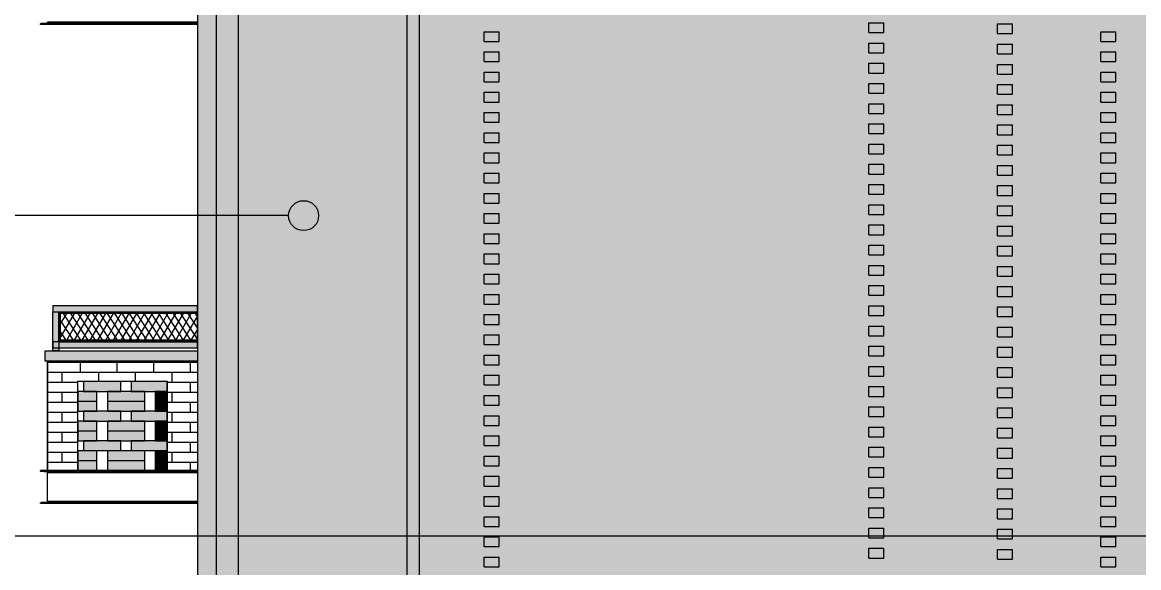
# Model space of a CAD drawing. Header units: millimetres. Extents: x 476571643 to 477489869, y 4620928210 to 4621294454.
# Drawn here: x 477401972 to 477409422, y 4621035677 to 4621039321 of the extents above; entities that cross this region are included whole.
import ezdxf

# ---------------------------------------------------------------- set-up
doc = ezdxf.new("R2010")
doc.units = ezdxf.units.MM
doc.header["$MEASUREMENT"] = 0
doc.set_wipeout_variables(frame=1)
doc.linetypes.add('Wipeout_Contour', pattern=[1000, 0, -1000])
for name, color, linetype, lineweight in [('0_Pen_No__250_Pen_No__255', 255, 'Continuous', 0), ('0_Pen_No__250_Pen_No__7', 7, 'Continuous', 0), ('New_2D Drafting - General_Pen_No__30_Pen_No__9_Pen_No__9_Pen_No__250', 7, 'Continuous', 0), ('New_2D Drafting - General_Pen_No__30_Pen_No__9_Pen_No__9_Pen_No__255', 255, 'Continuous', 0), ('New_2D Drafting - General_Pen_No__30_Pen_No__9_Pen_No__9_Pen_No__7', 7, 'Continuous', 0), ('New_2D Drafting - General_Pen_No__4', 7, 'Continuous', 0), ('New_2D Drafting - General_Pen_No__7', 7, 'Continuous', 0), ('New_Structural - Bearing_Pen_No__250', 7, 'Continuous', 0), ('New_Structural - Bearing_Pen_No__4', 7, 'Continuous', 0), ('Structural - Bearing_Pen_No__250', 7, 'Continuous', 0), ('zoma_Pen_No__142', 142, 'Continuous', 0), ('zoma_Pen_No__5_Pen_No__142', 142, 'Continuous', 0)]:
    doc.layers.add(name, color=color, linetype=linetype, lineweight=lineweight)
for name, color, linetype in [('New_2D Drafting - General_Pen_No__30_Pen_No__9_Pen_No__9', 7, 'Continuous'), ('zoma', 7, 'Continuous'), ('zoma_Pen_No__5', 7, 'Continuous')]:
    doc.layers.add(name, color=color, linetype=linetype)
doc.layers.add('New_2D Drafting - General_Pen_No__30_Pen_No__9_Pen_No__9_Pen_No__252', color=7, linetype='Continuous', lineweight=0, true_color=0x666666)
doc.layers.add('New_2D Drafting - General_Pen_No__30_Pen_No__9_Pen_No__9_Pen_No__254', color=7, linetype='Continuous', lineweight=0, true_color=0xcccccc)
doc.styles.add('GENERATED_STYLE_2', font='arial.ttf')
doc.dimstyles.new('GENERATED_STYLE__3', dxfattribs={"dimtxt": 200, "dimasz": 64.421331, "dimexe": 0.18, "dimexo": 3, "dimgap": 0.09, "dimtad": 1, "dimtih": 1, "dimtoh": 1, "dimlfac": 0.001, "dimzin": 0, "dimdsep": 46, "dimtxsty": 'GENERATED_STYLE_2', "dimblk": 'ARROWHEAD_2', "dimblk1": 'ARROWHEAD_2', "dimblk2": 'ARROWHEAD_2', "dimcen": 0.09, "dimclrd": 142, "dimclre": 142, "dimclrt": 142, "dimadec": 0, "dimazin": 0, "dimtfac": 1, "dimtdec": 4, "dimtmove": 0, "dimatfit": 3, "dimfxl": 1, "dimtolj": 1, "dimtzin": 0, "dimarcsym": 0})

# ---------------------------------------------------------------- blocks, each defined once
blk = doc.blocks.new('*D1083', base_point=(476844527.1, 4621385791))
at = {"layer": 'zoma_Pen_No__142', "color": 142, "linetype": 'Continuous', "lineweight": 0, "transparency": 16777216}
for p, q in [((477403164.3, 4621029179), (477403115.4, 4621029094.3)), ((477403139.8, 4621029073.1), (477403139.8, 4621029200.2)), ((477403564.3, 4621029179), (477403515.4, 4621029094.3)), ((477403539.8, 4621029073.1), (477403539.8, 4621029200.2)), ((477403098.4, 4621029136.6), (477403139.8, 4621029136.6)), ((477403139.8, 4621029136.6), (477403539.8, 4621029136.6))]:
    blk.add_line(p, q, dxfattribs=at)
at = {"layer": 'zoma_Pen_No__142', "color": 142, "lineweight": 0, "transparency": 16777216, "insert": (477402583.2, 4621029176.6), "char_height": 200, "attachment_point": 7, "style": 'GENERATED_STYLE_2'}
blk.add_mtext('\\A1;{\\pql;\\fArial CYR|b0|i0|c204|p34;0.40}', dxfattribs=at)
blk = doc.blocks.new('ARROWHEAD_2')
at = {"color": 0, "linetype": 'Continuous', "lineweight": 0}
for p, q in [((0, 0), (-1, 0)), ((-0.38, -0.66), (0.38, 0.66))]:
    blk.add_line(p, q, dxfattribs=at)
blk = doc.blocks.new('*D1084', base_point=(476844527.1, 4621385791))
at = {"layer": 'zoma_Pen_No__142', "color": 142, "linetype": 'Continuous', "lineweight": 0, "transparency": 16777216}
for p, q in [((477403564.3, 4621029179), (477403515.4, 4621029094.3)), ((477403539.8, 4621029073.1), (477403539.8, 4621029200.2)), ((477410064.2, 4621029179), (477410015.2, 4621029094.3)), ((477410039.7, 4621029073.1), (477410039.7, 4621029200.2)), ((477403539.8, 4621029136.6), (477410039.7, 4621029136.6))]:
    blk.add_line(p, q, dxfattribs=at)
at = {"layer": 'zoma_Pen_No__142', "color": 142, "lineweight": 0, "transparency": 16777216, "char_height": 200, "attachment_point": 7, "style": 'GENERATED_STYLE_2'}
for s, insert in [('\\A1;{\\pql;\\fArial CYR|b0|i0|c204|p34;6.50}', (477406523.7, 4621029176.6)), ('\\A1;{\\pql;\\fArial CYR|b0|i0|c204|p34;0.40}', (477409483.1, 4621029176.6))]:
    blk.add_mtext(s, dxfattribs=dict(at, insert=insert))
blk = doc.blocks.new('Line_115', base_point=(477403849, 4621038028.9))
at = {"layer": 'zoma_Pen_No__5_Pen_No__142', "linetype": 'Continuous', "lineweight": 0}
blk.add_hatch(color=142, dxfattribs=at).paths.add_polyline_path([(477403749, 4621038028.9), (477403756.7, 4621037990.6), (477403778.3, 4621037958.2), (477403810.8, 4621037936.5), (477403849, 4621037928.9), (477403887.3, 4621037936.5), (477403919.8, 4621037958.2), (477403941.4, 4621037990.6), (477403949, 4621038028.9), (477403941.4, 4621038067.2), (477403919.8, 4621038099.6), (477403887.3, 4621038121.3), (477403849, 4621038128.9), (477403810.8, 4621038121.3), (477403778.3, 4621038099.6), (477403756.7, 4621038067.2)])
at = {"layer": 'zoma_Pen_No__5_Pen_No__142', "color": 142, "linetype": 'Continuous', "lineweight": 0}
blk.add_line((477403749, 4621038028.9), (477390425.5, 4621038028.9), dxfattribs=at)
blk.add_circle((477403849, 4621038028.9), 100, dxfattribs=at)
blk = doc.blocks.new('Line_121', base_point=(477421235.9, 4621035887.1))
at = {"layer": 'zoma_Pen_No__5_Pen_No__142', "color": 142, "linetype": 'Continuous', "lineweight": 0}
blk.add_line((477421135.9, 4621035887.1), (477390425.5, 4621035887.1), dxfattribs=at)

msp = doc.modelspace()

# ---------------------------------------------------------------- hatches: boundary and pattern name
at = {"layer": '0_Pen_No__250_Pen_No__255', "linetype": 'Continuous', "lineweight": 0, "true_color": 0x3f3f3f}
msp.add_hatch(color=250, dxfattribs=at).paths.add_polyline_path([(477404539.911, 4621031074.056), (477404539.911, 4621044388.623), (477404620.08, 4621044388.623), (477404620.437, 4621031074.056)])
at = {"layer": 'New_2D Drafting - General_Pen_No__30_Pen_No__9_Pen_No__9_Pen_No__254', "linetype": 'Continuous', "lineweight": 0, "true_color": 0xcccccc}
h = msp.add_hatch(dxfattribs=at)
h.set_pattern_fill('BRICK___RUNNING_BOND', color=254, style=0, pattern_type=2)
h.set_pattern_definition([(0, (477413739.56, 4621041395.33), (0, 66.64), []), (90, (477413739.56, 4621041395.33), (-244.8, 0), [66.64, -66.64]), (90, (477413861.96, 4621041461.97), (-244.8, 0), [66.64, -66.64])])
h.paths.add_polyline_path([(477403139.987, 4621036386.105), (477403139.987, 4621033186.115), (477420834.96, 4621033186.115), (477420839.514, 4621033186.772), (477420839.514, 4621035816.115), (477420909.569, 4621035816.115), (477420909.562, 4621045926.117), (477420909.911, 4621045926.117), (477420909.911, 4621046385.708), (477403139.988, 4621046385.712)])
h.paths.add_polyline_path([(477410439.128, 4621038886.115), (477412039.561, 4621038886.115), (477412039.561, 4621037286.115), (477410439.128, 4621037286.115)], flags=0)
h.paths.add_polyline_path([(477410439.128, 4621042086.115), (477412039.561, 4621042086.115), (477412039.561, 4621040486.115), (477410439.128, 4621040486.115)], flags=0)
h.paths.add_polyline_path([(477410439.561, 4621034086.115), (477412039.561, 4621034086.115), (477412039.561, 4621035686.115), (477410439.561, 4621035686.115)], flags=0)
h.paths.add_polyline_path([(477412039.561, 4621043686.115), (477412039.561, 4621045286.115), (477410439.562, 4621045286.115), (477410439.562, 4621043686.115)], flags=0)
at = {"layer": 'New_2D Drafting - General_Pen_No__30_Pen_No__9_Pen_No__9_Pen_No__255', "linetype": 'Continuous', "lineweight": 0}
for points in [[(477403264.843, 4621030900.814), (477403414.843, 4621030922.431), (477403414.843, 4621045686.141), (477403264.843, 4621045686.141)], [(477402174.628, 4621037426.114), (477402174.628, 4621037386.114), (477403139.987, 4621037386.114), (477403139.987, 4621037426.114)], [(477402214.635, 4621037126.114), (477402174.628, 4621037126.114), (477402174.628, 4621037386.114), (477402214.635, 4621037386.114)], [(477402224.635, 4621037376.114), (477402224.635, 4621037196.114), (477402214.635, 4621037186.114), (477402214.635, 4621037386.114)], [(477402224.635, 4621037376.114), (477402214.635, 4621037386.114), (477403139.987, 4621037386.114), (477403139.987, 4621037376.114)], [(477402224.635, 4621037196.114), (477402214.635, 4621037186.114), (477403139.987, 4621037186.114), (477403139.987, 4621037196.114)], [(477403139.987, 4621037056.114), (477402124.628, 4621037056.114), (477402124.628, 4621037126.114), (477403139.987, 4621037126.114)], [(477402174.628, 4621037186.114), (477402174.628, 4621037146.114), (477403139.987, 4621037146.114), (477403139.987, 4621037186.114)]]:
    msp.add_hatch(color=255, dxfattribs=at).paths.add_polyline_path(points)
at = {"layer": 'New_2D Drafting - General_Pen_No__7', "linetype": 'Continuous', "lineweight": 0}
h = msp.add_hatch(dxfattribs=at)
h.set_pattern_fill('BATT_INSULATION', style=0, pattern_type=2)
h.set_pattern_definition([(60, (476844527.15, 4621385791.044), (-38.9711432, 22.5), []), (122.8330945, (476844527.15, 4621385791.044), (36.8060797, 18.75), [])])
h.paths.add_polyline_path([(477403139.987, 4621037196.114), (477403139.987, 4621037376.114), (477402224.635, 4621037376.114), (477402224.635, 4621037196.114)])

# ---------------------------------------------------------------- linework, layer by layer
at = {"layer": '0_Pen_No__250_Pen_No__7', "color": 7, "linetype": 'Continuous', "lineweight": 0, "flags": 128}
msp.add_lwpolyline([(477404539.911, 4621031074.056), (477404539.911, 4621044388.623), (477404620.08, 4621044388.623), (477404620.437, 4621031074.056)], close=True, dxfattribs=at)
at = {"layer": 'New_2D Drafting - General_Pen_No__30_Pen_No__9_Pen_No__9_Pen_No__250', "color": 7, "linetype": 'Continuous', "lineweight": 0, "flags": 128}
msp.add_lwpolyline([(477402174.628, 4621037186.114), (477402174.628, 4621037146.114), (477403139.987, 4621037146.114), (477403139.987, 4621037186.114)], close=True, dxfattribs=at)
at = {"layer": 'New_2D Drafting - General_Pen_No__30_Pen_No__9_Pen_No__9_Pen_No__7', "color": 7, "linetype": 'Continuous', "lineweight": 0, "flags": 128}
for points in [[(477403139.987, 4621036386.105), (477403139.987, 4621033186.115), (477420834.96, 4621033186.115), (477420839.514, 4621033186.772), (477420839.514, 4621035816.115), (477420909.569, 4621035816.115), (477420909.562, 4621045926.117), (477420909.911, 4621045926.117), (477420909.911, 4621046385.708), (477403139.988, 4621046385.712)], [(477403264.843, 4621030900.814), (477403414.843, 4621030922.431), (477403414.843, 4621045686.141), (477403264.843, 4621045686.141)], [(477402174.628, 4621037426.114), (477402174.628, 4621037386.114), (477403139.987, 4621037386.114), (477403139.987, 4621037426.114)], [(477402214.635, 4621037126.114), (477402174.628, 4621037126.114), (477402174.628, 4621037386.114), (477402214.635, 4621037386.114)], [(477402224.635, 4621037376.114), (477402224.635, 4621037196.114), (477402214.635, 4621037186.114), (477402214.635, 4621037386.114)], [(477402224.635, 4621037376.114), (477402214.635, 4621037386.114), (477403139.987, 4621037386.114), (477403139.987, 4621037376.114)], [(477402224.635, 4621037196.114), (477402214.635, 4621037186.114), (477403139.987, 4621037186.114), (477403139.987, 4621037196.114)], [(477403139.987, 4621037056.114), (477402124.628, 4621037056.114), (477402124.628, 4621037126.114), (477403139.987, 4621037126.114)]]:
    msp.add_lwpolyline(points, close=True, dxfattribs=at)
at = {"layer": 'New_2D Drafting - General_Pen_No__4', "color": 7, "linetype": 'Continuous', "lineweight": 0, "flags": 128}
msp.add_lwpolyline([(477403139.987, 4621037196.114), (477403139.987, 4621037376.114), (477402224.635, 4621037376.114), (477402224.635, 4621037196.114)], close=True, dxfattribs=at)
at = {"layer": 'New_Structural - Bearing_Pen_No__250', "color": 7, "linetype": 'Continuous', "lineweight": 0}
for p, q in [((477407620.767, 4621039316.822), (477407720.767, 4621039316.822)), ((477407620.767, 4621039251.822), (477407620.767, 4621039316.822)), ((477407720.767, 4621039251.822), (477407720.767, 4621039316.822)), ((477408479.958, 4621039309.678), (477408579.958, 4621039309.678)), ((477408479.958, 4621039244.678), (477408479.958, 4621039309.678)), ((477408579.958, 4621039244.678), (477408579.958, 4621039309.678)), ((477405054.212, 4621039257.856), (477405154.212, 4621039257.856)), ((477405054.212, 4621039192.856), (477405054.212, 4621039257.856)), ((477405154.212, 4621039192.856), (477405154.212, 4621039257.856)), ((477407620.767, 4621039251.822), (477407720.767, 4621039251.822)), ((477408479.958, 4621039244.678), (477408579.958, 4621039244.678)), ((477409170.159, 4621039257.856), (477409270.159, 4621039257.856)), ((477409170.159, 4621039192.856), (477409170.159, 4621039257.856)), ((477409270.159, 4621039192.856), (477409270.159, 4621039257.856)), ((477405054.212, 4621039192.856), (477405154.212, 4621039192.856)), ((477407620.767, 4621039181.822), (477407720.767, 4621039181.822)), ((477407620.767, 4621039116.822), (477407620.767, 4621039181.822)), ((477407720.767, 4621039116.822), (477407720.767, 4621039181.822)), ((477408479.958, 4621039174.678), (477408579.958, 4621039174.678)), ((477408479.958, 4621039109.678), (477408479.958, 4621039174.678)), ((477408579.958, 4621039109.678), (477408579.958, 4621039174.678)), ((477409170.159, 4621039192.856), (477409270.159, 4621039192.856)), ((477405054.212, 4621039122.856), (477405154.212, 4621039122.856)), ((477405054.212, 4621039057.856), (477405054.212, 4621039122.856)), ((477405054.212, 4621039057.856), (477405154.212, 4621039057.856)), ((477405154.212, 4621039057.856), (477405154.212, 4621039122.856)), ((477407620.767, 4621039116.822), (477407720.767, 4621039116.822)), ((477408479.958, 4621039109.678), (477408579.958, 4621039109.678)), ((477409170.159, 4621039122.856), (477409270.159, 4621039122.856)), ((477409170.159, 4621039057.856), (477409170.159, 4621039122.856)), ((477409170.159, 4621039057.856), (477409270.159, 4621039057.856)), ((477409270.159, 4621039057.856), (477409270.159, 4621039122.856)), ((477405054.212, 4621038987.856), (477405154.212, 4621038987.856)), ((477405054.212, 4621038922.856), (477405054.212, 4621038987.856)), ((477405154.212, 4621038922.856), (477405154.212, 4621038987.856)), ((477407620.767, 4621039046.822), (477407720.767, 4621039046.822)), ((477407620.767, 4621038981.822), (477407620.767, 4621039046.822)), ((477407620.767, 4621038981.822), (477407720.767, 4621038981.822)), ((477407720.767, 4621038981.822), (477407720.767, 4621039046.822)), ((477408479.958, 4621039039.678), (477408579.958, 4621039039.678)), ((477408479.958, 4621038974.678), (477408479.958, 4621039039.678)), ((477408579.958, 4621038974.678), (477408579.958, 4621039039.678)), ((477409170.159, 4621038987.856), (477409270.159, 4621038987.856)), ((477409170.159, 4621038922.856), (477409170.159, 4621038987.856)), ((477409270.159, 4621038922.856), (477409270.159, 4621038987.856)), ((477405054.212, 4621038922.856), (477405154.212, 4621038922.856)), ((477407620.767, 4621038911.822), (477407720.767, 4621038911.822)), ((477407620.767, 4621038846.822), (477407620.767, 4621038911.822)), ((477407720.767, 4621038846.822), (477407720.767, 4621038911.822)), ((477408479.958, 4621038974.678), (477408579.958, 4621038974.678)), ((477409170.159, 4621038922.856), (477409270.159, 4621038922.856)), ((477405054.212, 4621038852.856), (477405154.212, 4621038852.856)), ((477405054.212, 4621038787.856), (477405054.212, 4621038852.856)), ((477405154.212, 4621038787.856), (477405154.212, 4621038852.856)), ((477407620.767, 4621038846.822), (477407720.767, 4621038846.822)), ((477408479.958, 4621038904.678), (477408579.958, 4621038904.678)), ((477408479.958, 4621038839.678), (477408479.958, 4621038904.678)), ((477408479.958, 4621038839.678), (477408579.958, 4621038839.678)), ((477408579.958, 4621038839.678), (477408579.958, 4621038904.678)), ((477409170.159, 4621038852.856), (477409270.159, 4621038852.856)), ((477409170.159, 4621038787.856), (477409170.159, 4621038852.856)), ((477409270.159, 4621038787.856), (477409270.159, 4621038852.856)), ((477405054.212, 4621038787.856), (477405154.212, 4621038787.856)), ((477407620.767, 4621038776.822), (477407720.767, 4621038776.822)), ((477407620.767, 4621038711.822), (477407620.767, 4621038776.822)), ((477407720.767, 4621038711.822), (477407720.767, 4621038776.822)), ((477408479.958, 4621038769.678), (477408579.958, 4621038769.678)), ((477408479.958, 4621038704.678), (477408479.958, 4621038769.678)), ((477408579.958, 4621038704.678), (477408579.958, 4621038769.678)), ((477409170.159, 4621038787.856), (477409270.159, 4621038787.856)), ((477405054.212, 4621038717.856), (477405154.212, 4621038717.856)), ((477405054.212, 4621038652.856), (477405054.212, 4621038717.856)), ((477405154.212, 4621038652.856), (477405154.212, 4621038717.856)), ((477407620.767, 4621038711.822), (477407720.767, 4621038711.822)), ((477408479.958, 4621038704.678), (477408579.958, 4621038704.678)), ((477409170.159, 4621038717.856), (477409270.159, 4621038717.856)), ((477409170.159, 4621038652.856), (477409170.159, 4621038717.856)), ((477409270.159, 4621038652.856), (477409270.159, 4621038717.856)), ((477405054.212, 4621038652.856), (477405154.212, 4621038652.856)), ((477407620.767, 4621038641.822), (477407720.767, 4621038641.822)), ((477407620.767, 4621038576.822), (477407620.767, 4621038641.822)), ((477407720.767, 4621038576.822), (477407720.767, 4621038641.822)), ((477408479.958, 4621038634.678), (477408579.958, 4621038634.678)), ((477408479.958, 4621038569.678), (477408479.958, 4621038634.678)), ((477408579.958, 4621038569.678), (477408579.958, 4621038634.678)), ((477409170.159, 4621038652.856), (477409270.159, 4621038652.856)), ((477405054.212, 4621038582.856), (477405154.212, 4621038582.856)), ((477405054.212, 4621038517.856), (477405054.212, 4621038582.856)), ((477405154.212, 4621038517.856), (477405154.212, 4621038582.856)), ((477407620.767, 4621038576.822), (477407720.767, 4621038576.822)), ((477408479.958, 4621038569.678), (477408579.958, 4621038569.678)), ((477409170.159, 4621038582.856), (477409270.159, 4621038582.856)), ((477409170.159, 4621038517.856), (477409170.159, 4621038582.856)), ((477409270.159, 4621038517.856), (477409270.159, 4621038582.856)), ((477405054.212, 4621038517.856), (477405154.212, 4621038517.856)), ((477407620.767, 4621038506.822), (477407720.767, 4621038506.822)), ((477407620.767, 4621038441.822), (477407620.767, 4621038506.822)), ((477407720.767, 4621038441.822), (477407720.767, 4621038506.822)), ((477408479.958, 4621038499.678), (477408579.958, 4621038499.678)), ((477408479.958, 4621038434.678), (477408479.958, 4621038499.678)), ((477408579.958, 4621038434.678), (477408579.958, 4621038499.678)), ((477409170.159, 4621038517.856), (477409270.159, 4621038517.856)), ((477405054.212, 4621038447.856), (477405154.212, 4621038447.856)), ((477405054.212, 4621038382.856), (477405054.212, 4621038447.856)), ((477405154.212, 4621038382.856), (477405154.212, 4621038447.856)), ((477407620.767, 4621038441.822), (477407720.767, 4621038441.822)), ((477408479.958, 4621038434.678), (477408579.958, 4621038434.678)), ((477409170.159, 4621038447.856), (477409270.159, 4621038447.856)), ((477409170.159, 4621038382.856), (477409170.159, 4621038447.856)), ((477409270.159, 4621038382.856), (477409270.159, 4621038447.856)), ((477405054.212, 4621038382.856), (477405154.212, 4621038382.856)), ((477405054.212, 4621038312.856), (477405154.212, 4621038312.856)), ((477405054.212, 4621038247.856), (477405054.212, 4621038312.856)), ((477405154.212, 4621038247.856), (477405154.212, 4621038312.856)), ((477407620.767, 4621038371.822), (477407720.767, 4621038371.822)), ((477407620.767, 4621038306.822), (477407620.767, 4621038371.822)), ((477407720.767, 4621038306.822), (477407720.767, 4621038371.822)), ((477408479.958, 4621038364.678), (477408579.958, 4621038364.678)), ((477408479.958, 4621038299.678), (477408479.958, 4621038364.678)), ((477408579.958, 4621038299.678), (477408579.958, 4621038364.678)), ((477409170.159, 4621038382.856), (477409270.159, 4621038382.856)), ((477409170.159, 4621038312.856), (477409270.159, 4621038312.856)), ((477409170.159, 4621038247.856), (477409170.159, 4621038312.856)), ((477409270.159, 4621038247.856), (477409270.159, 4621038312.856)), ((477405054.212, 4621038247.856), (477405154.212, 4621038247.856)), ((477407620.767, 4621038306.822), (477407720.767, 4621038306.822)), ((477407620.767, 4621038236.822), (477407720.767, 4621038236.822)), ((477407620.767, 4621038171.822), (477407620.767, 4621038236.822)), ((477407720.767, 4621038171.822), (477407720.767, 4621038236.822)), ((477408479.958, 4621038299.678), (477408579.958, 4621038299.678)), ((477409170.159, 4621038247.856), (477409270.159, 4621038247.856)), ((477405054.212, 4621038177.856), (477405154.212, 4621038177.856)), ((477405054.212, 4621038112.856), (477405054.212, 4621038177.856)), ((477405154.212, 4621038112.856), (477405154.212, 4621038177.856)), ((477407620.767, 4621038171.822), (477407720.767, 4621038171.822)), ((477408479.958, 4621038229.678), (477408579.958, 4621038229.678)), ((477408479.958, 4621038164.678), (477408479.958, 4621038229.678)), ((477408479.958, 4621038164.678), (477408579.958, 4621038164.678)), ((477408579.958, 4621038164.678), (477408579.958, 4621038229.678)), ((477409170.159, 4621038177.856), (477409270.159, 4621038177.856)), ((477409170.159, 4621038112.856), (477409170.159, 4621038177.856)), ((477409270.159, 4621038112.856), (477409270.159, 4621038177.856)), ((477405054.212, 4621038112.856), (477405154.212, 4621038112.856)), ((477407620.767, 4621038101.822), (477407720.767, 4621038101.822)), ((477407620.767, 4621038036.822), (477407620.767, 4621038101.822)), ((477407720.767, 4621038036.822), (477407720.767, 4621038101.822)), ((477408479.958, 4621038094.678), (477408579.958, 4621038094.678)), ((477408479.958, 4621038029.678), (477408479.958, 4621038094.678)), ((477408579.958, 4621038029.678), (477408579.958, 4621038094.678)), ((477409170.159, 4621038112.856), (477409270.159, 4621038112.856)), ((477405054.212, 4621038042.856), (477405154.212, 4621038042.856)), ((477405054.212, 4621037977.856), (477405054.212, 4621038042.856)), ((477405154.212, 4621037977.856), (477405154.212, 4621038042.856)), ((477407620.767, 4621038036.822), (477407720.767, 4621038036.822)), ((477408479.958, 4621038029.678), (477408579.958, 4621038029.678)), ((477409170.159, 4621038042.856), (477409270.159, 4621038042.856)), ((477409170.159, 4621037977.856), (477409170.159, 4621038042.856)), ((477409270.159, 4621037977.856), (477409270.159, 4621038042.856)), ((477405054.212, 4621037977.856), (477405154.212, 4621037977.856)), ((477407620.767, 4621037966.822), (477407720.767, 4621037966.822)), ((477407620.767, 4621037901.822), (477407620.767, 4621037966.822)), ((477407720.767, 4621037901.822), (477407720.767, 4621037966.822)), ((477408479.958, 4621037959.678), (477408579.958, 4621037959.678)), ((477408479.958, 4621037894.678), (477408479.958, 4621037959.678)), ((477408579.958, 4621037894.678), (477408579.958, 4621037959.678)), ((477409170.159, 4621037977.856), (477409270.159, 4621037977.856)), ((477405054.212, 4621037907.856), (477405154.212, 4621037907.856)), ((477405054.212, 4621037842.856), (477405054.212, 4621037907.856)), ((477405154.212, 4621037842.856), (477405154.212, 4621037907.856)), ((477407620.767, 4621037901.822), (477407720.767, 4621037901.822)), ((477408479.958, 4621037894.678), (477408579.958, 4621037894.678)), ((477409170.159, 4621037907.856), (477409270.159, 4621037907.856)), ((477409170.159, 4621037842.856), (477409170.159, 4621037907.856)), ((477409270.159, 4621037842.856), (477409270.159, 4621037907.856)), ((477405054.212, 4621037842.856), (477405154.212, 4621037842.856)), ((477407620.767, 4621037831.822), (477407720.767, 4621037831.822)), ((477407620.767, 4621037766.822), (477407620.767, 4621037831.822)), ((477407720.767, 4621037766.822), (477407720.767, 4621037831.822)), ((477408479.958, 4621037824.678), (477408579.958, 4621037824.678)), ((477408479.958, 4621037759.678), (477408479.958, 4621037824.678)), ((477408579.958, 4621037759.678), (477408579.958, 4621037824.678)), ((477409170.159, 4621037842.856), (477409270.159, 4621037842.856)), ((477405054.212, 4621037772.856), (477405154.212, 4621037772.856)), ((477405054.212, 4621037707.856), (477405054.212, 4621037772.856)), ((477405154.212, 4621037707.856), (477405154.212, 4621037772.856)), ((477407620.767, 4621037766.822), (477407720.767, 4621037766.822)), ((477408479.958, 4621037759.678), (477408579.958, 4621037759.678)), ((477409170.159, 4621037772.856), (477409270.159, 4621037772.856)), ((477409170.159, 4621037707.856), (477409170.159, 4621037772.856)), ((477409270.159, 4621037707.856), (477409270.159, 4621037772.856)), ((477405054.212, 4621037707.856), (477405154.212, 4621037707.856)), ((477407620.767, 4621037696.822), (477407720.767, 4621037696.822)), ((477407620.767, 4621037631.822), (477407620.767, 4621037696.822)), ((477407720.767, 4621037631.822), (477407720.767, 4621037696.822)), ((477408479.958, 4621037689.678), (477408579.958, 4621037689.678)), ((477408479.958, 4621037624.678), (477408479.958, 4621037689.678)), ((477408579.958, 4621037624.678), (477408579.958, 4621037689.678)), ((477409170.159, 4621037707.856), (477409270.159, 4621037707.856)), ((477405054.212, 4621037637.856), (477405154.212, 4621037637.856)), ((477405054.212, 4621037572.856), (477405054.212, 4621037637.856)), ((477405054.212, 4621037572.856), (477405154.212, 4621037572.856)), ((477405154.212, 4621037572.856), (477405154.212, 4621037637.856)), ((477407620.767, 4621037631.822), (477407720.767, 4621037631.822)), ((477408479.958, 4621037624.678), (477408579.958, 4621037624.678)), ((477409170.159, 4621037637.856), (477409270.159, 4621037637.856)), ((477409170.159, 4621037572.856), (477409170.159, 4621037637.856)), ((477409170.159, 4621037572.856), (477409270.159, 4621037572.856)), ((477409270.159, 4621037572.856), (477409270.159, 4621037637.856)), ((477405054.212, 4621037502.856), (477405154.212, 4621037502.856)), ((477405054.212, 4621037437.856), (477405054.212, 4621037502.856)), ((477405154.212, 4621037437.856), (477405154.212, 4621037502.856)), ((477407620.767, 4621037561.822), (477407720.767, 4621037561.822)), ((477407620.767, 4621037496.822), (477407620.767, 4621037561.822)), ((477407620.767, 4621037496.822), (477407720.767, 4621037496.822)), ((477407720.767, 4621037496.822), (477407720.767, 4621037561.822)), ((477408479.958, 4621037554.678), (477408579.958, 4621037554.678)), ((477408479.958, 4621037489.678), (477408479.958, 4621037554.678)), ((477408579.958, 4621037489.678), (477408579.958, 4621037554.678)), ((477409170.159, 4621037502.856), (477409270.159, 4621037502.856)), ((477409170.159, 4621037437.856), (477409170.159, 4621037502.856)), ((477409270.159, 4621037437.856), (477409270.159, 4621037502.856)), ((477405054.212, 4621037437.856), (477405154.212, 4621037437.856)), ((477407620.767, 4621037426.822), (477407720.767, 4621037426.822)), ((477407620.767, 4621037361.822), (477407620.767, 4621037426.822)), ((477407720.767, 4621037361.822), (477407720.767, 4621037426.822)), ((477408479.958, 4621037489.678), (477408579.958, 4621037489.678)), ((477408479.958, 4621037419.678), (477408579.958, 4621037419.678)), ((477408479.958, 4621037354.678), (477408479.958, 4621037419.678)), ((477408579.958, 4621037354.678), (477408579.958, 4621037419.678)), ((477409170.159, 4621037437.856), (477409270.159, 4621037437.856)), ((477405054.212, 4621037367.856), (477405154.212, 4621037367.856)), ((477405054.212, 4621037302.856), (477405054.212, 4621037367.856)), ((477405154.212, 4621037302.856), (477405154.212, 4621037367.856)), ((477407620.767, 4621037361.822), (477407720.767, 4621037361.822)), ((477408479.958, 4621037354.678), (477408579.958, 4621037354.678)), ((477409170.159, 4621037367.856), (477409270.159, 4621037367.856)), ((477409170.159, 4621037302.856), (477409170.159, 4621037367.856)), ((477409270.159, 4621037302.856), (477409270.159, 4621037367.856)), ((477405054.212, 4621037302.856), (477405154.212, 4621037302.856)), ((477407620.767, 4621037291.822), (477407720.767, 4621037291.822)), ((477407620.767, 4621037226.822), (477407620.767, 4621037291.822)), ((477407720.767, 4621037226.822), (477407720.767, 4621037291.822)), ((477408479.958, 4621037284.678), (477408579.958, 4621037284.678)), ((477408479.958, 4621037219.678), (477408479.958, 4621037284.678)), ((477408579.958, 4621037219.678), (477408579.958, 4621037284.678)), ((477409170.159, 4621037302.856), (477409270.159, 4621037302.856)), ((477405054.212, 4621037232.856), (477405154.212, 4621037232.856)), ((477405054.212, 4621037167.856), (477405054.212, 4621037232.856)), ((477405154.212, 4621037167.856), (477405154.212, 4621037232.856)), ((477407620.767, 4621037226.822), (477407720.767, 4621037226.822)), ((477408479.958, 4621037219.678), (477408579.958, 4621037219.678)), ((477409170.159, 4621037232.856), (477409270.159, 4621037232.856)), ((477409170.159, 4621037167.856), (477409170.159, 4621037232.856)), ((477409270.159, 4621037167.856), (477409270.159, 4621037232.856)), ((477405054.212, 4621037167.856), (477405154.212, 4621037167.856)), ((477407620.767, 4621037156.822), (477407720.767, 4621037156.822)), ((477407620.767, 4621037091.822), (477407620.767, 4621037156.822)), ((477407720.767, 4621037091.822), (477407720.767, 4621037156.822)), ((477408479.958, 4621037149.678), (477408579.958, 4621037149.678)), ((477408479.958, 4621037084.678), (477408479.958, 4621037149.678)), ((477408579.958, 4621037084.678), (477408579.958, 4621037149.678)), ((477409170.159, 4621037167.856), (477409270.159, 4621037167.856)), ((477405054.212, 4621037097.856), (477405154.212, 4621037097.856)), ((477405054.212, 4621037032.856), (477405054.212, 4621037097.856)), ((477405154.212, 4621037032.856), (477405154.212, 4621037097.856)), ((477407620.767, 4621037091.822), (477407720.767, 4621037091.822)), ((477408479.958, 4621037084.678), (477408579.958, 4621037084.678)), ((477409170.159, 4621037097.856), (477409270.159, 4621037097.856)), ((477409170.159, 4621037032.856), (477409170.159, 4621037097.856)), ((477409270.159, 4621037032.856), (477409270.159, 4621037097.856)), ((477405054.212, 4621037032.856), (477405154.212, 4621037032.856)), ((477407620.767, 4621037021.822), (477407720.767, 4621037021.822)), ((477407620.767, 4621036956.822), (477407620.767, 4621037021.822)), ((477407720.767, 4621036956.822), (477407720.767, 4621037021.822)), ((477408479.958, 4621037014.678), (477408579.958, 4621037014.678)), ((477408479.958, 4621036949.678), (477408479.958, 4621037014.678)), ((477408579.958, 4621036949.678), (477408579.958, 4621037014.678)), ((477409170.159, 4621037032.856), (477409270.159, 4621037032.856)), ((477405054.212, 4621036962.856), (477405154.212, 4621036962.856)), ((477405054.212, 4621036897.856), (477405054.212, 4621036962.856)), ((477405054.212, 4621036897.856), (477405154.212, 4621036897.856)), ((477405154.212, 4621036897.856), (477405154.212, 4621036962.856)), ((477407620.767, 4621036956.822), (477407720.767, 4621036956.822)), ((477408479.958, 4621036949.678), (477408579.958, 4621036949.678)), ((477409170.159, 4621036962.856), (477409270.159, 4621036962.856)), ((477409170.159, 4621036897.856), (477409170.159, 4621036962.856)), ((477409170.159, 4621036897.856), (477409270.159, 4621036897.856)), ((477409270.159, 4621036897.856), (477409270.159, 4621036962.856)), ((477405054.212, 4621036827.856), (477405154.212, 4621036827.856)), ((477405054.212, 4621036762.856), (477405054.212, 4621036827.856)), ((477405154.212, 4621036762.856), (477405154.212, 4621036827.856)), ((477407620.767, 4621036886.822), (477407720.767, 4621036886.822)), ((477407620.767, 4621036821.822), (477407620.767, 4621036886.822)), ((477407620.767, 4621036821.822), (477407720.767, 4621036821.822)), ((477407720.767, 4621036821.822), (477407720.767, 4621036886.822)), ((477408479.958, 4621036879.678), (477408579.958, 4621036879.678)), ((477408479.958, 4621036814.678), (477408479.958, 4621036879.678)), ((477408579.958, 4621036814.678), (477408579.958, 4621036879.678)), ((477409170.159, 4621036827.856), (477409270.159, 4621036827.856)), ((477409170.159, 4621036762.856), (477409170.159, 4621036827.856)), ((477409270.159, 4621036762.856), (477409270.159, 4621036827.856)), ((477405054.212, 4621036762.856), (477405154.212, 4621036762.856)), ((477407620.767, 4621036751.822), (477407720.767, 4621036751.822)), ((477407620.767, 4621036686.822), (477407620.767, 4621036751.822)), ((477407720.767, 4621036686.822), (477407720.767, 4621036751.822)), ((477408479.958, 4621036814.678), (477408579.958, 4621036814.678)), ((477409170.159, 4621036762.856), (477409270.159, 4621036762.856)), ((477405054.212, 4621036692.856), (477405154.212, 4621036692.856)), ((477405054.212, 4621036627.856), (477405054.212, 4621036692.856)), ((477405154.212, 4621036627.856), (477405154.212, 4621036692.856)), ((477407620.767, 4621036686.822), (477407720.767, 4621036686.822)), ((477408479.958, 4621036744.678), (477408579.958, 4621036744.678)), ((477408479.958, 4621036679.678), (477408479.958, 4621036744.678)), ((477408479.958, 4621036679.678), (477408579.958, 4621036679.678)), ((477408579.958, 4621036679.678), (477408579.958, 4621036744.678)), ((477409170.159, 4621036692.856), (477409270.159, 4621036692.856)), ((477409170.159, 4621036627.856), (477409170.159, 4621036692.856)), ((477409270.159, 4621036627.856), (477409270.159, 4621036692.856)), ((477405054.212, 4621036627.856), (477405154.212, 4621036627.856)), ((477407620.767, 4621036616.822), (477407720.767, 4621036616.822)), ((477407620.767, 4621036551.822), (477407620.767, 4621036616.822)), ((477407720.767, 4621036551.822), (477407720.767, 4621036616.822)), ((477408479.958, 4621036609.678), (477408579.958, 4621036609.678)), ((477408479.958, 4621036544.678), (477408479.958, 4621036609.678)), ((477408579.958, 4621036544.678), (477408579.958, 4621036609.678)), ((477409170.159, 4621036627.856), (477409270.159, 4621036627.856)), ((477405054.212, 4621036557.856), (477405154.212, 4621036557.856)), ((477405054.212, 4621036492.856), (477405054.212, 4621036557.856)), ((477405154.212, 4621036492.856), (477405154.212, 4621036557.856)), ((477407620.767, 4621036551.822), (477407720.767, 4621036551.822)), ((477408479.958, 4621036544.678), (477408579.958, 4621036544.678)), ((477409170.159, 4621036557.856), (477409270.159, 4621036557.856)), ((477409170.159, 4621036492.856), (477409170.159, 4621036557.856)), ((477409270.159, 4621036492.856), (477409270.159, 4621036557.856)), ((477405054.212, 4621036492.856), (477405154.212, 4621036492.856)), ((477407620.767, 4621036481.822), (477407720.767, 4621036481.822)), ((477407620.767, 4621036416.822), (477407620.767, 4621036481.822)), ((477407720.767, 4621036416.822), (477407720.767, 4621036481.822)), ((477408479.958, 4621036474.678), (477408579.958, 4621036474.678)), ((477408479.958, 4621036409.678), (477408479.958, 4621036474.678)), ((477408579.958, 4621036409.678), (477408579.958, 4621036474.678)), ((477409170.159, 4621036492.856), (477409270.159, 4621036492.856)), ((477405054.212, 4621036422.856), (477405154.212, 4621036422.856)), ((477405054.212, 4621036357.856), (477405054.212, 4621036422.856)), ((477405154.212, 4621036357.856), (477405154.212, 4621036422.856)), ((477407620.767, 4621036416.822), (477407720.767, 4621036416.822)), ((477408479.958, 4621036409.678), (477408579.958, 4621036409.678)), ((477409170.159, 4621036422.856), (477409270.159, 4621036422.856)), ((477409170.159, 4621036357.856), (477409170.159, 4621036422.856)), ((477409270.159, 4621036357.856), (477409270.159, 4621036422.856)), ((477405054.212, 4621036357.856), (477405154.212, 4621036357.856)), ((477407620.767, 4621036346.822), (477407720.767, 4621036346.822)), ((477407620.767, 4621036281.822), (477407620.767, 4621036346.822)), ((477407720.767, 4621036281.822), (477407720.767, 4621036346.822)), ((477408479.958, 4621036339.678), (477408579.958, 4621036339.678)), ((477408479.958, 4621036274.678), (477408479.958, 4621036339.678)), ((477408579.958, 4621036274.678), (477408579.958, 4621036339.678)), ((477409170.159, 4621036357.856), (477409270.159, 4621036357.856)), ((477405054.212, 4621036287.856), (477405154.212, 4621036287.856)), ((477405054.212, 4621036222.856), (477405054.212, 4621036287.856)), ((477405154.212, 4621036222.856), (477405154.212, 4621036287.856)), ((477407620.767, 4621036281.822), (477407720.767, 4621036281.822)), ((477408479.958, 4621036274.678), (477408579.958, 4621036274.678)), ((477409170.159, 4621036287.856), (477409270.159, 4621036287.856)), ((477409170.159, 4621036222.856), (477409170.159, 4621036287.856)), ((477409270.159, 4621036222.856), (477409270.159, 4621036287.856)), ((477405054.212, 4621036222.856), (477405154.212, 4621036222.856)), ((477405054.212, 4621036152.856), (477405154.212, 4621036152.856)), ((477405054.212, 4621036087.856), (477405054.212, 4621036152.856)), ((477405154.212, 4621036087.856), (477405154.212, 4621036152.856)), ((477407620.767, 4621036211.822), (477407720.767, 4621036211.822)), ((477407620.767, 4621036146.822), (477407620.767, 4621036211.822)), ((477407720.767, 4621036146.822), (477407720.767, 4621036211.822)), ((477408479.958, 4621036204.678), (477408579.958, 4621036204.678)), ((477408479.958, 4621036139.678), (477408479.958, 4621036204.678)), ((477408579.958, 4621036139.678), (477408579.958, 4621036204.678)), ((477409170.159, 4621036222.856), (477409270.159, 4621036222.856)), ((477409170.159, 4621036152.856), (477409270.159, 4621036152.856)), ((477409170.159, 4621036087.856), (477409170.159, 4621036152.856)), ((477409270.159, 4621036087.856), (477409270.159, 4621036152.856)), ((477405054.212, 4621036087.856), (477405154.212, 4621036087.856)), ((477407620.767, 4621036146.822), (477407720.767, 4621036146.822)), ((477407620.767, 4621036076.822), (477407720.767, 4621036076.822)), ((477407620.767, 4621036011.822), (477407620.767, 4621036076.822)), ((477407720.767, 4621036011.822), (477407720.767, 4621036076.822)), ((477408479.958, 4621036139.678), (477408579.958, 4621036139.678)), ((477409170.159, 4621036087.856), (477409270.159, 4621036087.856)), ((477405054.212, 4621036017.856), (477405154.212, 4621036017.856)), ((477405054.212, 4621035952.856), (477405054.212, 4621036017.856)), ((477405154.212, 4621035952.856), (477405154.212, 4621036017.856)), ((477407620.767, 4621036011.822), (477407720.767, 4621036011.822)), ((477408479.958, 4621036069.678), (477408579.958, 4621036069.678)), ((477408479.958, 4621036004.678), (477408479.958, 4621036069.678)), ((477408479.958, 4621036004.678), (477408579.958, 4621036004.678)), ((477408579.958, 4621036004.678), (477408579.958, 4621036069.678)), ((477409170.159, 4621036017.856), (477409270.159, 4621036017.856)), ((477409170.159, 4621035952.856), (477409170.159, 4621036017.856)), ((477409270.159, 4621035952.856), (477409270.159, 4621036017.856)), ((477405054.212, 4621035952.856), (477405154.212, 4621035952.856)), ((477407620.767, 4621035941.822), (477407720.767, 4621035941.822)), ((477407620.767, 4621035876.822), (477407620.767, 4621035941.822)), ((477407720.767, 4621035876.822), (477407720.767, 4621035941.822)), ((477408479.958, 4621035934.678), (477408579.958, 4621035934.678)), ((477408479.958, 4621035869.678), (477408479.958, 4621035934.678)), ((477408579.958, 4621035869.678), (477408579.958, 4621035934.678)), ((477409170.159, 4621035952.856), (477409270.159, 4621035952.856)), ((477405054.212, 4621035882.856), (477405154.212, 4621035882.856)), ((477405054.212, 4621035817.856), (477405054.212, 4621035882.856)), ((477405154.212, 4621035817.856), (477405154.212, 4621035882.856)), ((477407620.767, 4621035876.822), (477407720.767, 4621035876.822)), ((477408479.958, 4621035869.678), (477408579.958, 4621035869.678)), ((477409170.159, 4621035882.856), (477409270.159, 4621035882.856)), ((477409170.159, 4621035817.856), (477409170.159, 4621035882.856)), ((477409270.159, 4621035817.856), (477409270.159, 4621035882.856)), ((477405054.212, 4621035817.856), (477405154.212, 4621035817.856)), ((477407620.767, 4621035806.822), (477407720.767, 4621035806.822)), ((477407620.767, 4621035741.822), (477407620.767, 4621035806.822)), ((477407720.767, 4621035741.822), (477407720.767, 4621035806.822)), ((477408479.958, 4621035799.678), (477408579.958, 4621035799.678)), ((477408479.958, 4621035734.678), (477408479.958, 4621035799.678)), ((477408579.958, 4621035734.678), (477408579.958, 4621035799.678)), ((477409170.159, 4621035817.856), (477409270.159, 4621035817.856)), ((477405054.212, 4621035747.856), (477405154.212, 4621035747.856)), ((477405054.212, 4621035682.856), (477405054.212, 4621035747.856)), ((477405154.212, 4621035682.856), (477405154.212, 4621035747.856)), ((477407620.767, 4621035741.822), (477407720.767, 4621035741.822)), ((477408479.958, 4621035734.678), (477408579.958, 4621035734.678)), ((477409170.159, 4621035747.856), (477409270.159, 4621035747.856)), ((477409170.159, 4621035682.856), (477409170.159, 4621035747.856)), ((477409270.159, 4621035682.856), (477409270.159, 4621035747.856)), ((477405054.212, 4621035682.856), (477405154.212, 4621035682.856)), ((477409170.159, 4621035682.856), (477409270.159, 4621035682.856))]:
    msp.add_line(p, q, dxfattribs=at)
at = {"layer": 'Structural - Bearing_Pen_No__250', "color": 7, "linetype": 'Continuous', "lineweight": 0}
for p, q in [((477402093.31, 4621039308.615), (477402093.709, 4621039310.146)), ((477402093.31, 4621039306.12), (477402093.31, 4621039308.615)), ((477403139.987, 4621039308.615), (477402093.31, 4621039308.615)), ((477403139.987, 4621039306.12), (477402093.31, 4621039306.12)), ((477402093.709, 4621039310.146), (477402094.847, 4621039311.443)), ((477402094.847, 4621039311.443), (477402096.55, 4621039312.31)), ((477402096.55, 4621039312.31), (477402097.772, 4621039312.57)), ((477402097.772, 4621039312.57), (477402135.173, 4621039316.56)), ((477403139.987, 4621039312.57), (477402097.772, 4621039312.57)), ((477402135.173, 4621039316.56), (477402136.395, 4621039316.819)), ((477403139.987, 4621039316.56), (477402135.173, 4621039316.56)), ((477402136.395, 4621039316.819), (477402138.098, 4621039317.686)), ((477402138.098, 4621039317.686), (477402139.236, 4621039318.984)), ((477402139.236, 4621039318.984), (477402139.636, 4621039320.515)), ((477403139.987, 4621039320.515), (477402139.636, 4621039320.515)), ((477402093.31, 4621036323.625), (477402093.31, 4621036326.12)), ((477403139.987, 4621036326.12), (477402093.31, 4621036326.12)), ((477402093.709, 4621036322.094), (477402093.31, 4621036323.625)), ((477403139.987, 4621036323.625), (477402093.31, 4621036323.625)), ((477402094.847, 4621036320.796), (477402093.709, 4621036322.094)), ((477402096.55, 4621036319.929), (477402094.847, 4621036320.796)), ((477402097.772, 4621036319.67), (477402096.55, 4621036319.929)), ((477402135.173, 4621036315.68), (477402097.772, 4621036319.67)), ((477403139.987, 4621036319.67), (477402097.772, 4621036319.67)), ((477402136.395, 4621036315.42), (477402135.173, 4621036315.68)), ((477403139.987, 4621036315.68), (477402135.173, 4621036315.68)), ((477402138.098, 4621036314.553), (477402136.395, 4621036315.42)), ((477402139.236, 4621036313.256), (477402138.098, 4621036314.553)), ((477402139.636, 4621036311.725), (477402139.236, 4621036313.256)), ((477402139.636, 4621036120.534), (477402139.636, 4621036311.725)), ((477403139.987, 4621036311.725), (477402139.636, 4621036311.725)), ((477402093.31, 4621036108.615), (477402093.709, 4621036110.146)), ((477402093.31, 4621036106.12), (477402093.31, 4621036108.615)), ((477403139.987, 4621036108.615), (477402093.31, 4621036108.615)), ((477403139.987, 4621036106.12), (477402093.31, 4621036106.12)), ((477402093.709, 4621036110.146), (477402094.847, 4621036111.443)), ((477402094.847, 4621036111.443), (477402096.55, 4621036112.31)), ((477402096.55, 4621036112.31), (477402097.772, 4621036112.57)), ((477402097.772, 4621036112.57), (477402135.173, 4621036116.56)), ((477403139.987, 4621036112.57), (477402097.772, 4621036112.57)), ((477402135.173, 4621036116.56), (477402136.395, 4621036116.819)), ((477403139.987, 4621036116.56), (477402135.173, 4621036116.56)), ((477402136.395, 4621036116.819), (477402138.098, 4621036117.686)), ((477402138.098, 4621036117.686), (477402139.236, 4621036118.984)), ((477402139.236, 4621036118.984), (477402139.636, 4621036120.515)), ((477403139.987, 4621036120.515), (477402139.636, 4621036120.515))]:
    msp.add_line(p, q, dxfattribs=at)

# ---------------------------------------------------------------- block references
at = {"layer": 'zoma_Pen_No__5', "color": 142, "linetype": 'Continuous', "lineweight": 0}
for name, p in [('Line_115', (477403849.045, 4621038028.916)), ('Line_121', (477421235.883, 4621035887.063))]:
    msp.add_blockref(name, p, dxfattribs=at)

# ---------------------------------------------------------------- dimensions: what is measured, and where the dimension line sits
at = {"layer": 'zoma', "color": 142, "linetype": 'Continuous', "lineweight": 0}
for base, p1, p2, picture, middle in [((477403539.843, 4621029136.643), (477403139.843, 4621053295.038), (477403539.843, 4621053295.038), '*D1083', (477402842.994, 4621029276.643)), ((477410039.717, 4621029136.643), (477403539.843, 4621053295.038), (477410039.717, 4621053295.038), '*D1084', (477406783.487, 4621029276.643))]:
    dim = msp.add_linear_dim(base=base, p1=p1, p2=p2, dimstyle='GENERATED_STYLE__3', dxfattribs=at)
    dim.commit()
    dim.dimension.update_dxf_attribs({"geometry": picture, "text_midpoint": middle, "dimtype": 160})

# ---------------------------------------------------------------- next in the draw order: wipeouts: each hides what was drawn before it
at = {"color": 254, "linetype": 'Wipeout_Contour', "lineweight": 0, "ltscale": 41810684816.54506}
msp.add_wipeout([(477403139.987, 4621036326.12), (477402939.628, 4621036326.12), (477402939.628, 4621036921.114), (477402339.628, 4621036921.114), (477402339.628, 4621036326.12), (477402139.628, 4621036326.12), (477402139.628, 4621037056.114), (477403139.987, 4621037056.114), (477403139.987, 4621036921.114)], dxfattribs=at).dxf.layer = 'New_2D Drafting - General_Pen_No__30_Pen_No__9_Pen_No__9'

# ---------------------------------------------------------------- next in the draw order: hatches: boundary and pattern name
at = {"layer": 'New_2D Drafting - General_Pen_No__30_Pen_No__9_Pen_No__9_Pen_No__254', "linetype": 'Continuous', "lineweight": 0, "true_color": 0xcccccc}
h = msp.add_hatch(dxfattribs=at)
h.set_pattern_fill('BRICK___RUNNING_BOND', color=254, style=0, pattern_type=2)
h.set_pattern_definition([(0, (477402604.44, 4621036716.12), (0, 66.64), []), (90, (477402604.44, 4621036716.12), (-244.8, 0), [66.64, -66.64]), (90, (477402726.84, 4621036782.76), (-244.8, 0), [66.64, -66.64])])
h.paths.add_polyline_path([(477403139.987, 4621036326.12), (477402939.628, 4621036326.12), (477402939.628, 4621036921.114), (477402339.628, 4621036921.114), (477402339.628, 4621036326.12), (477402139.628, 4621036326.12), (477402139.628, 4621037056.114), (477403139.987, 4621037056.114), (477403139.987, 4621036921.114)])
at = {"layer": 'New_2D Drafting - General_Pen_No__30_Pen_No__9_Pen_No__9_Pen_No__255', "linetype": 'Continuous', "lineweight": 0}
for points in [[(477402629.086, 4621036920.114), (477402379.086, 4621036920.114), (477402379.086, 4621036855.114), (477402629.086, 4621036855.114)], [(477402938.628, 4621036855.114), (477402938.628, 4621036920.114), (477402699.086, 4621036920.114), (477402699.086, 4621036855.114)], [(477402341.086, 4621036854.114), (477402341.086, 4621036789.114), (477402469.086, 4621036789.114), (477402469.086, 4621036854.114)], [(477402539.086, 4621036854.114), (477402539.086, 4621036789.114), (477402789.086, 4621036789.114), (477402789.086, 4621036854.114)], [(477402859.086, 4621036854.114), (477402859.086, 4621036789.114), (477402938.628, 4621036789.114), (477402938.628, 4621036854.114)], [(477402341.086, 4621036788.114), (477402341.086, 4621036723.114), (477402469.086, 4621036723.114), (477402469.086, 4621036788.114)], [(477402539.086, 4621036788.114), (477402539.086, 4621036723.114), (477402789.086, 4621036723.114), (477402789.086, 4621036788.114)], [(477402859.086, 4621036788.114), (477402859.086, 4621036723.114), (477402938.628, 4621036723.114), (477402938.628, 4621036788.114)], [(477402629.086, 4621036657.114), (477402629.086, 4621036722.114), (477402379.086, 4621036722.114), (477402379.086, 4621036657.114)], [(477402938.628, 4621036657.114), (477402938.628, 4621036722.114), (477402699.086, 4621036722.114), (477402699.086, 4621036657.114)], [(477402469.086, 4621036656.114), (477402341.086, 4621036656.114), (477402341.086, 4621036591.114), (477402469.086, 4621036591.114)], [(477402789.086, 4621036656.114), (477402539.086, 4621036656.114), (477402539.086, 4621036591.114), (477402789.086, 4621036591.114)], [(477402938.628, 4621036591.114), (477402938.628, 4621036656.114), (477402859.086, 4621036656.114), (477402859.086, 4621036591.114)], [(477402469.086, 4621036590.114), (477402341.086, 4621036590.114), (477402341.086, 4621036525.114), (477402469.086, 4621036525.114)], [(477402379.086, 4621036524.114), (477402379.086, 4621036459.114), (477402629.086, 4621036459.114), (477402629.086, 4621036524.114)], [(477402789.086, 4621036590.114), (477402539.086, 4621036590.114), (477402539.086, 4621036525.114), (477402789.086, 4621036525.114)], [(477402699.086, 4621036524.114), (477402699.086, 4621036459.114), (477402938.628, 4621036459.114), (477402938.628, 4621036524.114)], [(477402938.628, 4621036525.114), (477402938.628, 4621036590.114), (477402859.086, 4621036590.114), (477402859.086, 4621036525.114)], [(477402469.086, 4621036458.114), (477402341.086, 4621036458.114), (477402341.086, 4621036393.114), (477402469.086, 4621036393.114)], [(477402789.086, 4621036458.114), (477402539.086, 4621036458.114), (477402539.086, 4621036393.114), (477402789.086, 4621036393.114)], [(477402938.628, 4621036393.114), (477402938.628, 4621036458.114), (477402859.086, 4621036458.114), (477402859.086, 4621036393.114)], [(477402469.086, 4621036392.114), (477402341.086, 4621036392.114), (477402341.086, 4621036327.114), (477402469.086, 4621036327.114)], [(477402789.086, 4621036392.114), (477402539.086, 4621036392.114), (477402539.086, 4621036327.114), (477402789.086, 4621036327.114)], [(477402938.628, 4621036327.114), (477402938.628, 4621036392.114), (477402859.086, 4621036392.114), (477402859.086, 4621036327.114)]]:
    msp.add_hatch(color=8, dxfattribs=at).paths.add_polyline_path(points)

# ---------------------------------------------------------------- next in the draw order: linework, layer by layer
at = {"layer": 'New_2D Drafting - General_Pen_No__30_Pen_No__9_Pen_No__9_Pen_No__252', "color": 251, "linetype": 'Continuous', "lineweight": 0, "true_color": 0x666666, "flags": 128}
for points in [[(477402629.086, 4621036920.114), (477402379.086, 4621036920.114), (477402379.086, 4621036855.114), (477402629.086, 4621036855.114)], [(477402938.628, 4621036855.114), (477402938.628, 4621036920.114), (477402699.086, 4621036920.114), (477402699.086, 4621036855.114)], [(477402341.086, 4621036854.114), (477402341.086, 4621036789.114), (477402469.086, 4621036789.114), (477402469.086, 4621036854.114)], [(477402539.086, 4621036854.114), (477402539.086, 4621036789.114), (477402789.086, 4621036789.114), (477402789.086, 4621036854.114)], [(477402859.086, 4621036854.114), (477402859.086, 4621036789.114), (477402938.628, 4621036789.114), (477402938.628, 4621036854.114)], [(477402341.086, 4621036788.114), (477402341.086, 4621036723.114), (477402469.086, 4621036723.114), (477402469.086, 4621036788.114)], [(477402539.086, 4621036788.114), (477402539.086, 4621036723.114), (477402789.086, 4621036723.114), (477402789.086, 4621036788.114)], [(477402859.086, 4621036788.114), (477402859.086, 4621036723.114), (477402938.628, 4621036723.114), (477402938.628, 4621036788.114)], [(477402629.086, 4621036657.114), (477402629.086, 4621036722.114), (477402379.086, 4621036722.114), (477402379.086, 4621036657.114)], [(477402938.628, 4621036657.114), (477402938.628, 4621036722.114), (477402699.086, 4621036722.114), (477402699.086, 4621036657.114)], [(477402469.086, 4621036656.114), (477402341.086, 4621036656.114), (477402341.086, 4621036591.114), (477402469.086, 4621036591.114)], [(477402789.086, 4621036656.114), (477402539.086, 4621036656.114), (477402539.086, 4621036591.114), (477402789.086, 4621036591.114)], [(477402938.628, 4621036591.114), (477402938.628, 4621036656.114), (477402859.086, 4621036656.114), (477402859.086, 4621036591.114)], [(477402469.086, 4621036590.114), (477402341.086, 4621036590.114), (477402341.086, 4621036525.114), (477402469.086, 4621036525.114)], [(477402379.086, 4621036524.114), (477402379.086, 4621036459.114), (477402629.086, 4621036459.114), (477402629.086, 4621036524.114)], [(477402789.086, 4621036590.114), (477402539.086, 4621036590.114), (477402539.086, 4621036525.114), (477402789.086, 4621036525.114)], [(477402699.086, 4621036524.114), (477402699.086, 4621036459.114), (477402938.628, 4621036459.114), (477402938.628, 4621036524.114)], [(477402938.628, 4621036525.114), (477402938.628, 4621036590.114), (477402859.086, 4621036590.114), (477402859.086, 4621036525.114)], [(477402469.086, 4621036458.114), (477402341.086, 4621036458.114), (477402341.086, 4621036393.114), (477402469.086, 4621036393.114)], [(477402789.086, 4621036458.114), (477402539.086, 4621036458.114), (477402539.086, 4621036393.114), (477402789.086, 4621036393.114)], [(477402938.628, 4621036393.114), (477402938.628, 4621036458.114), (477402859.086, 4621036458.114), (477402859.086, 4621036393.114)], [(477402469.086, 4621036392.114), (477402341.086, 4621036392.114), (477402341.086, 4621036327.114), (477402469.086, 4621036327.114)], [(477402789.086, 4621036392.114), (477402539.086, 4621036392.114), (477402539.086, 4621036327.114), (477402789.086, 4621036327.114)], [(477402938.628, 4621036327.114), (477402938.628, 4621036392.114), (477402859.086, 4621036392.114), (477402859.086, 4621036327.114)]]:
    msp.add_lwpolyline(points, close=True, dxfattribs=at)
at = {"layer": 'New_2D Drafting - General_Pen_No__30_Pen_No__9_Pen_No__9_Pen_No__7', "color": 7, "linetype": 'Continuous', "lineweight": 0, "flags": 128}
msp.add_lwpolyline([(477403139.987, 4621036326.12), (477402939.628, 4621036326.12), (477402939.628, 4621036921.114), (477402339.628, 4621036921.114), (477402339.628, 4621036326.12), (477402139.628, 4621036326.12), (477402139.628, 4621037056.114), (477403139.987, 4621037056.114), (477403139.987, 4621036921.114)], close=True, dxfattribs=at)
at = {"layer": 'New_Structural - Bearing_Pen_No__250', "color": 7, "linetype": 'Continuous', "lineweight": 0, "flags": 128}
msp.add_lwpolyline([(477403139.987, 4621037056.114), (477402124.628, 4621037056.114), (477402124.628, 4621037126.114), (477403139.987, 4621037126.114)], dxfattribs=at)
at = {"layer": 'New_Structural - Bearing_Pen_No__4', "color": 7, "linetype": 'Continuous', "lineweight": 0}
msp.add_line((477402139.628, 4621037056.114), (477402139.628, 4621036326.12), dxfattribs=at)

doc.saveas('drawing.dxf')
